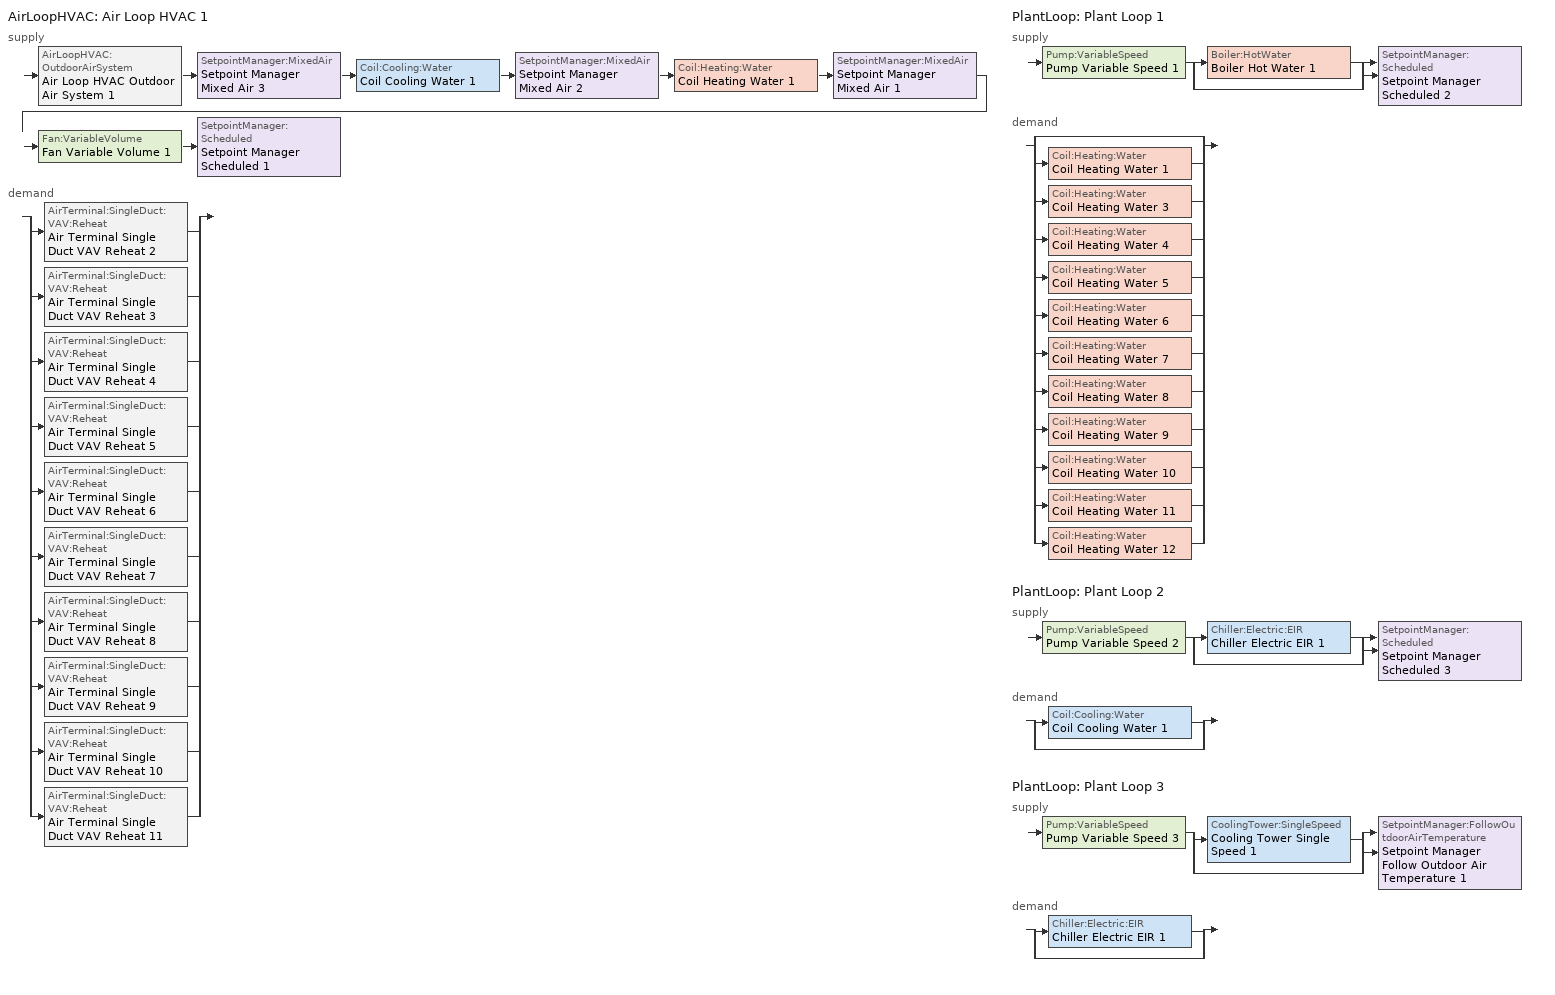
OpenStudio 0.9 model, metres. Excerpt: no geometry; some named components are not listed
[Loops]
AirLoopHVAC 'Air Loop HVAC 1'
 supply: AirLoopHVAC:OutdoorAirSystem 'Air Loop HVAC Outdoor Air System 1' > SetpointManager:MixedAir 'Setpoint Manager Mixed Air 3' > Coil:Cooling:Water 'Coil Cooling Water 1' > SetpointManager:MixedAir 'Setpoint Manager Mixed Air 2' > Coil:Heating:Water 'Coil Heating Water 1' > SetpointManager:MixedAir 'Setpoint Manager Mixed Air 1' > Fan:VariableVolume 'Fan Variable Volume 1' > SetpointManager:Scheduled 'Setpoint Manager Scheduled 1'
 demand: split
  | AirTerminal:SingleDuct:VAV:Reheat 'Air Terminal Single Duct VAV Reheat 2'
  | AirTerminal:SingleDuct:VAV:Reheat 'Air Terminal Single Duct VAV Reheat 3'
  | AirTerminal:SingleDuct:VAV:Reheat 'Air Terminal Single Duct VAV Reheat 4'
  | AirTerminal:SingleDuct:VAV:Reheat 'Air Terminal Single Duct VAV Reheat 5'
  | AirTerminal:SingleDuct:VAV:Reheat 'Air Terminal Single Duct VAV Reheat 6'
  | AirTerminal:SingleDuct:VAV:Reheat 'Air Terminal Single Duct VAV Reheat 7'
  | AirTerminal:SingleDuct:VAV:Reheat 'Air Terminal Single Duct VAV Reheat 8'
  | AirTerminal:SingleDuct:VAV:Reheat 'Air Terminal Single Duct VAV Reheat 9'
  | AirTerminal:SingleDuct:VAV:Reheat 'Air Terminal Single Duct VAV Reheat 10'
  | AirTerminal:SingleDuct:VAV:Reheat 'Air Terminal Single Duct VAV Reheat 11'
PlantLoop 'Plant Loop 1'
 supply: Pump:VariableSpeed 'Pump Variable Speed 1' > split
  | Boiler:HotWater 'Boiler Hot Water 1'
  | bypass
  join > SetpointManager:Scheduled 'Setpoint Manager Scheduled 2'
 demand: split
  | bypass
  | Coil:Heating:Water 'Coil Heating Water 1'
  | Coil:Heating:Water 'Coil Heating Water 3'
  | Coil:Heating:Water 'Coil Heating Water 4'
  | Coil:Heating:Water 'Coil Heating Water 5'
  | Coil:Heating:Water 'Coil Heating Water 6'
  | Coil:Heating:Water 'Coil Heating Water 7'
  | Coil:Heating:Water 'Coil Heating Water 8'
  | Coil:Heating:Water 'Coil Heating Water 9'
  | Coil:Heating:Water 'Coil Heating Water 10'
  | Coil:Heating:Water 'Coil Heating Water 11'
  | Coil:Heating:Water 'Coil Heating Water 12'
PlantLoop 'Plant Loop 2'
 supply: Pump:VariableSpeed 'Pump Variable Speed 2' > split
  | Chiller:Electric:EIR 'Chiller Electric EIR 1'
  | bypass
  join > SetpointManager:Scheduled 'Setpoint Manager Scheduled 3'
 demand: split
  | Coil:Cooling:Water 'Coil Cooling Water 1'
  | bypass
PlantLoop 'Plant Loop 3'
 supply: Pump:VariableSpeed 'Pump Variable Speed 3' > split
  | CoolingTower:SingleSpeed 'Cooling Tower Single Speed 1'
  | bypass
  join > SetpointManager:FollowOutdoorAirTemperature 'Setpoint Manager Follow Outdoor Air Temperature 1'
 demand: split
  | Chiller:Electric:EIR 'Chiller Electric EIR 1'
  | bypass
[Sizing:Zone] Zone Cooling Design Supply Air Temperature {C}=14; Zone Heating Design Supply Air Temperature {C}=40; Zone Cooling Design Supply Air Humidity Ratio {kg-H2O/kg-air}=0.0085; Zone Heating Design Supply Air Humidity Ratio {kg-H2O/kg-air}=0.008; Cooling Design Air Flow Method=DesignDay; Heating Design Air Flow Method=DesignDay
Thermal Zone 1; Thermal Zone 2; Thermal Zone 3; Thermal Zone 4; Thermal Zone 5; Thermal Zone 6; Thermal Zone 7; Thermal Zone 8; Thermal Zone 9; Thermal Zone 10
[Zone equipment]
Thermal Zone 1: Air Terminal Single Duct VAV Reheat 11
Thermal Zone 2: Air Terminal Single Duct VAV Reheat 7
Thermal Zone 3: Air Terminal Single Duct VAV Reheat 5
Thermal Zone 4: Air Terminal Single Duct VAV Reheat 6
Thermal Zone 5: Air Terminal Single Duct VAV Reheat 10
Thermal Zone 6: Air Terminal Single Duct VAV Reheat 9
Thermal Zone 7: Air Terminal Single Duct VAV Reheat 2
Thermal Zone 8: Air Terminal Single Duct VAV Reheat 4
Thermal Zone 9: Air Terminal Single Duct VAV Reheat 3
Thermal Zone 10: Air Terminal Single Duct VAV Reheat 8
[AirLoopHVAC]
Air Loop HVAC 1: Design Supply Air Flow Rate {m3/s}=AutoSize
[Sizing:System]
Air Loop HVAC 1: Type of Load to Size On=Sensible; Design Outdoor Air Flow Rate {m3/s}=Autosize; Minimum System Air Flow Ratio=0.3; Preheat Design Temperature {C}=7; Preheat Design Humidity Ratio {kg-H2O/kg-Air}=0.008; Precool Design Temperature {C}=12.8; Precool Design Humidity Ratio {kg-H2O/kg-Air}=0.008; Central Cooling Design Supply Air Temperature {C}=12.8; Central Heating Design Supply Air Temperature {C}=12.8; Sizing Option=NonCoincident; 100% Outdoor Air in Cooling=Yes; 100% Outdoor Air in Heating=Yes; Central Cooling Design Supply Air Humidity Ratio {kg-H2O/kg-Air}=0.0085; Central Heating Design Supply Air Humidity Ratio {kg-H2O/kg-Air}=0.008; Cooling Design Air Flow Method=DesignDay; Cooling Design Air Flow Rate {m3/s}=0; Heating Design Air Flow Method=DesignDay; Heating Design Air Flow Rate {m3/s}=0; System Outdoor Air Method=ZoneSum
[Fan:VariableVolume]
Fan Variable Volume 1: Availability Schedule=Always_On; Fan Efficiency=0.6045; Pressure Rise {Pa}=500; Maximum Flow Rate {m3/s}=Autosize; Fan Power Minimum Flow Rate Input Method=FixedFlowRate; Fan Power Minimum Flow Fraction=0; Fan Power Minimum Air Flow Rate {m3/s}=0; Motor Efficiency=0.93; Motor In Airstream Fraction=1; Fan Power Coefficient 1=0.0407599; Fan Power Coefficient 2=0.088045; Fan Power Coefficient 3=-0.0729261; Fan Power Coefficient 4=0.94374; Fan Power Coefficient 5=0
[Coil:Heating:Water] Availability Schedule=Always_On
Coil Heating Water 1; Coil Heating Water 3; Coil Heating Water 4; Coil Heating Water 5; Coil Heating Water 6; Coil Heating Water 7; Coil Heating Water 8; Coil Heating Water 9; Coil Heating Water 10; Coil Heating Water 11; Coil Heating Water 12
[Coil:Cooling:Water]
Coil Cooling Water 1: Availability Schedule=Always_On
[SetpointManager:Scheduled] Control Variable=Temperature
Name | Schedule
Setpoint Manager Scheduled 1 | Deck_Temperature
Setpoint Manager Scheduled 2 | Hot_Water_Temperature
Setpoint Manager Scheduled 3 | Chilled_Water_Temperature
[Controller:OutdoorAir]
Controller Outdoor Air 1: Minimum Outdoor Air Flow Rate {m3/s}=Autosize; Maximum Outdoor Air Flow Rate {m3/s}=Autosize; Economizer Control Type=NoEconomizer; Economizer Control Action Type=ModulateFlow; Economizer Maximum Limit Dry-Bulb Temperature {C}=28; Economizer Maximum Limit Enthalpy {J/kg}=64000; Economizer Minimum Limit Dry-Bulb Temperature {C}=-100; Lockout Type=NoLockout; Minimum Limit Type=FixedMinimum; High Humidity Control=No; Heat Recovery Bypass Control Type=BypassWhenOAFlowGreaterThanMinimum
[AirLoopHVAC:OutdoorAirSystem]
Air Loop HVAC Outdoor Air System 1: Controller=Controller Outdoor Air 1
[PlantLoop] Plant Loop Volume {m3}=Autocalculate
Plant Loop 1; Plant Loop 2; Plant Loop 3
[Pump:VariableSpeed] Pump Control Type=Intermittent
Pump Variable Speed 1; Pump Variable Speed 2; Pump Variable Speed 3
[Boiler:HotWater]
Boiler Hot Water 1: Water Outlet Upper Temperature Limit {C}=99; Boiler Flow Mode=ConstantFlow; Parasitic Electric Load {W}=0; Sizing Factor=1
[Chiller:Electric:EIR]
Chiller Electric EIR 1: Reference Capacity {W}=Autosize; Reference COP {W/W}=5.5; Cooling Capacity Function of Temperature Curve=Curve Biquadratic 1; Electric Input to Cooling Output Ratio Function of Temperature Curve=Curve Biquadratic 2; Electric Input to Cooling Output Ratio Function of Part Load Ratio Curve=Curve Quadratic 1; Design Heat Recovery Water Flow Rate {m3/s}=0; Sizing Factor=1; Basin Heater Capacity {W/K}=0; Basin Heater Setpoint Temperature {C}=10
[CoolingTower:SingleSpeed]
Cooling Tower Single Speed 1: Design Water Flow Rate {m3/s}=autosize; Design Air Flow Rate {m3/s}=autosize; Fan Power at Design Air Flow Rate {W}=autosize; U-Factor Times Area Value at Design Air Flow Rate {W/K}=autosize; Air Flow Rate in Free Convection Regime {m3/s}=autosize; U-Factor Times Area Value at Free Convection Air Flow Rate {W/K}=autosize; Performance Input Method=UFactorTimesAreaAndDesignWaterFlowRate; Free Convection Capacity {W}=0
[SetpointManager:FollowOutdoorAirTemperature]
Setpoint Manager Follow Outdoor Air Temperature 1: Control Variable=Temperature; Reference Temperature Type=OutdoorAirWetBulb; Offset Temperature Difference {deltaC}=1.5; Maximum Setpoint Temperature {C}=80; Minimum Setpoint Temperature {C}=6
[AirTerminal:SingleDuct:VAV:Reheat] Availability Schedule=Always_On; Maximum Air Flow Rate {m3/s}=Autocalculate; Zone Minimum Air Flow Input Method=Constant; Constant Minimum Air Flow Fraction=0.3; Fixed Minimum Air Flow Rate {m3/s}=0; Maximum Hot Water or Steam Flow Rate {m3/s}=Autocalculate; Minimum Hot Water or Steam Flow Rate {m3/s}=0; Convergence Tolerance=0.001; Damper Heating Action=Normal; Maximum Flow per Zone Floor Area During Reheat {m3/s-m2}=Autocalculate; Maximum Flow Fraction During Reheat=Autocalculate; Maximum Reheat Air Temperature {C}=35
Name | Reheat Coil
Air Terminal Single Duct VAV Reheat 2 | Coil Heating Water 3
Air Terminal Single Duct VAV Reheat 3 | Coil Heating Water 4
Air Terminal Single Duct VAV Reheat 4 | Coil Heating Water 5
Air Terminal Single Duct VAV Reheat 5 | Coil Heating Water 6
Air Terminal Single Duct VAV Reheat 6 | Coil Heating Water 7
Air Terminal Single Duct VAV Reheat 7 | Coil Heating Water 8
Air Terminal Single Duct VAV Reheat 8 | Coil Heating Water 9
Air Terminal Single Duct VAV Reheat 9 | Coil Heating Water 10
Air Terminal Single Duct VAV Reheat 10 | Coil Heating Water 11
Air Terminal Single Duct VAV Reheat 11 | Coil Heating Water 12
[Schedule:Ruleset]
Name | Default Day Schedule | Summer Design Day Schedule | Winter Design Day Schedule
Always_On | Always_On_Default | Always_On_Summer_Design_Day | Always_On_Winter_Design_Day
Deck_Temperature | Deck_Temperature_Default | Deck_Temperature_Summer_Design_Day | Deck_Temperature_Winter_Design_Day
Hot_Water_Temperature | Hot_Water_Temperature_Default | Hot_Water_Temperature_Summer_Design_Day | Hot_Water_Temperature_Winter_Design_Day
Chilled_Water_Temperature | Chilled_Water_Temperature_Default | Chilled_Water_Temperature_Summer_Design_Day | Chilled_Water_Temperature_Winter_Design_Day
[Schedule:Day]
Always_On_Default; Always_On_Summer_Design_Day; Always_On_Winter_Design_Day: 24, 0, 1
Deck_Temperature_Default; Deck_Temperature_Summer_Design_Day; Deck_Temperature_Winter_Design_Day: 24, 0, 12.8
Hot_Water_Temperature_Default; Hot_Water_Temperature_Summer_Design_Day; Hot_Water_Temperature_Winter_Design_Day: 24, 0, 67
Chilled_Water_Temperature_Default; Chilled_Water_Temperature_Summer_Design_Day; Chilled_Water_Temperature_Winter_Design_Day: 24, 0, 6.7
[Curve:Biquadratic] Minimum Value of x {BasedOnField A2}=5; Maximum Value of x {BasedOnField A2}=10; Minimum Value of y {BasedOnField A3}=24; Maximum Value of y {BasedOnField A3}=35
Name | Coefficient1 Constant | Coefficient2 x | Coefficient3 x**2 | Coefficient4 y | Coefficient5 y**2 | Coefficient6 x*y
Curve Biquadratic 1 | 1.02152 | 0.0370359 | 0.000233248 | -0.00389405 | -6.52536e-05 | -0.000268045
Curve Biquadratic 2 | 0.701769 | -0.00452016 | 0.00053311 | -0.00549821 | 0.000544579 | -0.000729032
[Curve:Quadratic]
Curve Quadratic 1: Coefficient1 Constant=0.0636912; Coefficient2 x=0.584888; Coefficient3 x**2=0.352803; Minimum Value of x {BasedOnField A2}=0; Maximum Value of x {BasedOnField A2}=1
